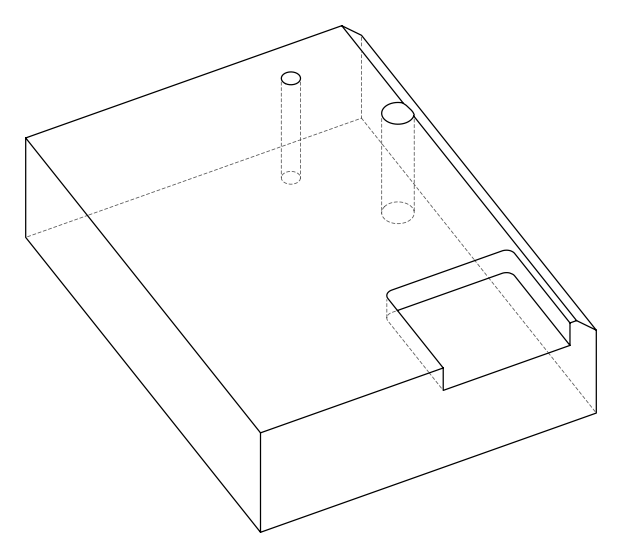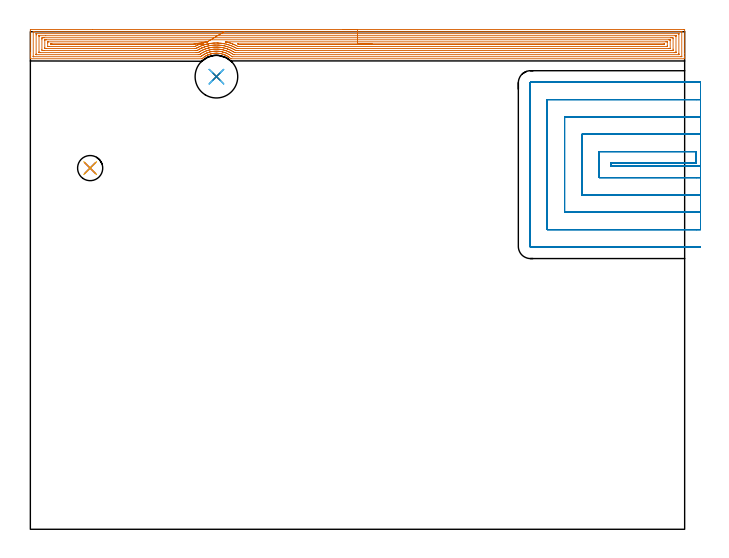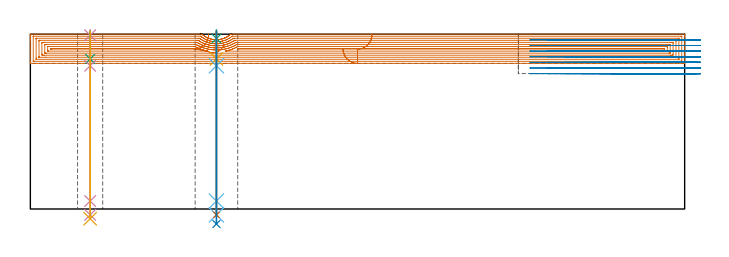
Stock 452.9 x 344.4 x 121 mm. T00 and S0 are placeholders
(PLAN: 11 operations, 9 tool changes, 59.6 min)
(1 AREA_MILL | FG_CHAMFER_SURFACE | UGT0205_001 | 29.12 min | 92404 mm3)
(2 MILL_SLOT | SLOT_PARTIAL_RECTANGULAR | UGT0201_008 | Follow Part, ap 4, ae 75% | 27.43 min | 407723 mm3)
(3 SPOT_DRILL | STEP1HOLE | NXT0321_9005460120000 | 0.05 min | 158 mm3)
(4 SPOT_DRILL_1 | STEP1HOLE_1 | NXT0321_9005460120000 | 0.03 min | 4 mm3)
(5 DRILL_BLIND_HOLE_INTO_CENTER | STEP1HOLE | UGT0301_225 | 0.08 min | 1337 mm3)
(6 GUN_DRILL_THROUGH_HOLE | STEP1HOLE | UGT0307_008 | 0.61 min | 10047 mm3)
(7 DRILL_TO_ENLARGE_THROUGH_HOLE | STEP1HOLE | NXT0301_104 | 0.51 min | 7016 mm3)
(8 DRILL_TO_ENLARGE_THROUGH_HOLE_1 | STEP1HOLE | UGT0301_394 | 0.54 min | 63993 mm3)
(9 DRILL_BLIND_HOLE_INTO_CENTER_1 | STEP1HOLE_1 | UGT0301_225 | 0.08 min | 1484 mm3)
(10 GUN_DRILL_THROUGH_HOLE_1 | STEP1HOLE_1 | UGT0307_008 | 0.61 min | 10042 mm3)
(11 DRILL_TO_ENLARGE_THROUGH_HOLE_2 | STEP1HOLE_1 | UGT0301_245 | 0.52 min | 17160 mm3)
(TOOL UGT0205_001 | Chamfer Mill 20 x 3 x 45 deg. | D20 FL50 Z2)
(TOOL UGT0201_008 | End Mill 16 mm | D16 FL32 Z4)
(TOOL NXT0321_9005460120000 | NC Spot Drill, 142deg, 12mm, Carbide, Uncoated | D12 PA142 FL30 Z2)
(TOOL UGT0301_225 | Twist Drill 11.4 mm | D11.4 PA118 FL92 Z2)
(TOOL UGT0307_008 | Gun Drill 11 mm | D11 PA130 FL24 Z1)
(TOOL NXT0301_104 | Carbide Drill 14mm [860.1-1400-112A1-MM 2214] | D14 PA140 FL123 Z2)
(TOOL UGT0301_394 | Twist Drill 29.5 mm | D29.5 PA118 FL165 Z2)
(TOOL UGT0301_245 | Twist Drill 17.4 mm | D17.4 PA118 FL130 Z2)
(OP 1 AREA_MILL)
G17 G21 G94 G90
T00 M6
G54
G17 G0 G90 X216.45 Y345.9 S1061 M3
G43 Z131. H0
Z110.8
G94 G1 X216.488 Z109.928 F250.
X216.602 Z109.064
X216.791 Z108.212
X217.053 Z107.38
X217.387 Z106.574
X217.79 Z105.8
X218.258 Z105.064
X218.79 Z104.372
X219.379 Z103.729
X220.022 Z103.14
X220.714 Z102.609
X221.45 Z102.14
X222.224 Z101.737
X223.03 Z101.403
X223.862 Z101.141
X224.714 Z100.952
X225.578 Z100.838
X226.45 Z100.8
X452.268
X452.735 Y345.896 Z100.802
X452.89 Y345.892 Z100.806
X452.9 Y345.733 Z100.964
Y329.385 Z117.311
Y327.004 Z119.69
Y326.278 Z120.421
Y326.051 Z120.649
X452.898 Y325.873 Z120.819
X452.89 Y325.703 Z120.989
X452.715 Y325.7 Z121.
X139.253
X138.736 Y325.706 Z120.992
X138.669 Y325.759 Z120.94
X138.55 Y325.862 Z120.837
X138.396 Y325.995 Z120.702
X137.953 Y326.356 Z120.343
X137.502 Y326.707 Z119.992
X137.057 Y327.014 Z119.685
X136.607 Y327.31 Z119.389
X136.368 Y327.457 Z119.243
X136.125 Y327.599 Z119.101
X136.038 Y327.646 Z119.053
X135.714 Y327.82 Z118.877
X134.82 Y328.258 Z118.438
X134.781 Y328.275 Z118.421
X134.549 Y328.379 Z118.319
X134.331 Y328.47 Z118.229
X134.277 Y328.493 Z118.207
X133.926 Y328.626 Z118.073
X133.48 Y328.782 Z117.916
X133.44 Y328.794 Z117.903
X133.032 Y328.921 Z117.776
X132.468 Y329.069 Z117.629
X132.138 Y329.155 Z117.541
X131.237 Y329.342 Z117.358
X130.987 Y329.386 Z117.314
X130.805 Y329.407 Z117.293
X130.35 Y329.457 Z117.237
X129.456 Y329.524 Z117.172
X129.415 Z117.169
X128.947 Y329.53 Z117.156
X128.713 Y329.533 Z117.155
X128.663 Y329.534
X128.562 Y329.536 Z117.156
X128.136 Y329.516 Z117.173
X127.896 Y329.507 Z117.189
X127.668 Y329.496 Z117.198
X126.774 Y329.404 Z117.29
X126.613 Y329.385 Z117.313
X125.88 Y329.245 Z117.45
X125.339 Y329.122 Z117.577
X125.062 Y329.057 Z117.64
X124.986 Y329.039 Z117.658
X124.538 Y328.915 Z117.783
X124.092 Y328.772 Z117.928
X123.602 Y328.592 Z118.104
X123.467 Y328.544 Z118.154
X123.324 Y328.491 Z118.206
X123.198 Y328.439 Z118.256
X123.155 Y328.42 Z118.275
X122.931 Y328.324 Z118.374
X122.75 Y328.244 Z118.453
X122.708 Y328.224 Z118.473
X122.304 Y328.036 Z118.662
X121.887 Y327.823 Z118.876
X121.473 Y327.598 Z119.1
X121.41 Y327.561 Z119.136
X121.22 Y327.444 Z119.252
X121.068 Y327.35 Z119.345
X120.961 Y327.285 Z119.412
X120.516 Y326.998 Z119.701
X120.101 Y326.705 Z119.993
X119.622 Y326.339 Z120.36
X119.06 Y325.869 Z120.831
X118.992 Y325.811 Z120.886
X118.857 Y325.703 Z120.989
X118.683 Y325.7 Z121.
X0.185
X0.01 Y325.703 Z120.989
X0. Y326.051 Z120.649
Y326.278 Z120.421
Y327.004 Z119.69
Y328.247 Z118.45
Y329.643 Z117.052
Y345.475 Z101.222
X0.002 Y345.735 Z100.962
X0.01 Y345.892 Z100.806
X0.169 Y345.899 Z100.799
X42.973 Y345.9 Z100.8
X226.45
Y344.486 Z102.214
X450.591
X450.851 Y344.484 Z102.216
X450.882 Y344.482 Z102.218
X450.89 Y344.479 Z102.221
X450.893 Y344.471 Z102.229
X450.898 Y344.434 Z102.266
X450.899 Y344.398 Z102.302
X450.9 Y344.182 Z102.518
X450.899 Y327.333 Z119.367
X450.896 Y327.223 Z119.477
X450.89 Y327.15 Z119.55
X450.886 Y327.121 Z119.579
X450.368 Y327.114 Z119.586
X140.035
X139.84 Y327.115 Z119.585
X139.742 Y327.118 Z119.582
X139.695 Y327.121 Z119.579
X139.672 Y327.125 Z119.575
X139.629 Y327.156 Z119.544
X139.253 Y327.438 Z119.262
X138.646 Y327.884 Z118.816
X138.359 Y328.081 Z118.619
X137.756 Y328.476 Z118.224
X137.464 Y328.65 Z118.05
X137.42 Y328.676 Z118.024
X137.257 Y328.764 Z117.936
X136.57 Y329.114 Z117.586
X135.852 Y329.469 Z117.231
X135.676 Y329.547 Z117.153
X135.447 Y329.643 Z117.057
X134.781 Y329.897 Z116.803
X134.377 Y330.041 Z116.659
X133.887 Y330.194 Z116.506
X133.106 Y330.411 Z116.289
X133.041 Y330.428 Z116.272
X132.993 Y330.44 Z116.26
X132.651 Y330.523 Z116.177
X132.098 Y330.637 Z116.063
X131.953 Y330.665 Z116.035
X131.535 Y330.74 Z115.96
X131.204 Y330.787 Z115.913
X130.899 Y330.822 Z115.878
X130.31 Y330.878 Z115.822
X129.919 Y330.907 Z115.793
X129.415 Y330.935 Z115.765
X128.987 Y330.944 Z115.756
X128.521 Y330.947 Z115.753
X128.106 Y330.93 Z115.77
X127.627 Y330.907 Z115.793
X127.264 Y330.879 Z115.821
X126.732 Y330.826 Z115.874
X126.454 Y330.796 Z115.904
X126.165 Y330.757 Z115.943
X125.838 Y330.7 Z116.
X125.687 Y330.671 Z116.029
X124.961 Y330.523 Z116.177
X124.947 Y330.519 Z116.181
X124.229 Y330.346 Z116.354
X124.15 Y330.325 Z116.375
X124.049 Y330.297 Z116.403
X123.542 Y330.142 Z116.558
X123.155 Y330.014 Z116.686
X122.878 Y329.915 Z116.785
X122.261 Y329.69 Z117.01
X122.226 Y329.677 Z117.023
X122.146 Y329.643 Z117.057
X121.609 Y329.404 Z117.296
X121.511 Y329.359 Z117.341
X121.366 Y329.29 Z117.41
X121.012 Y329.112 Z117.588
X120.472 Y328.837 Z117.863
X120.424 Y328.811 Z117.889
X120.339 Y328.764 Z117.936
X119.866 Y328.479 Z118.221
X119.578 Y328.302 Z118.398
X119.322 Y328.136 Z118.564
X118.944 Y327.884 Z118.816
X118.79 Y327.779 Z118.921
X118.751 Y327.751 Z118.949
X118.683 Y327.701 Z118.999
X117.93 Y327.125 Z119.575
X117.886 Y327.121 Z119.579
X117.789 Y327.117 Z119.583
X117.676 Y327.115 Z119.585
X2.309 Y327.114 Z119.586
X2.049 Y327.116 Z119.584
X2.018 Y327.118 Z119.582
X2.01 Y327.121 Z119.579
X2.007 Y327.129 Z119.571
X2.002 Y327.166 Z119.534
X2.001 Y327.202 Z119.498
X2. Y327.418 Z119.282
X2.001 Y344.267 Z102.433
X2.004 Y344.377 Z102.323
X2.01 Y344.45 Z102.25
X2.014 Y344.479 Z102.221
X2.532 Y344.486 Z102.214
X226.45
Y343.072 Z103.628
X448.771 Y343.071 Z103.629
X448.834 Y343.069 Z103.631
X448.875 Y343.066 Z103.634
X448.89 Y343.064 Z103.636
X448.892 Y343.041 Z103.659
X448.897 Y342.836 Z103.864
X448.9 Y342.631 Z104.069
Y329.438 Z117.262
X448.898 Y328.764 Z117.936
X448.895 Y328.563 Z118.137
X448.89 Y328.535 Z118.165
X448.869 Y328.533 Z118.167
X448.81 Y328.531 Z118.169
X448.691 Y328.529 Z118.171
X141.28
X141.042 Y328.53 Z118.17
X140.803 Y328.532 Z118.168
X140.644 Y328.535 Z118.165
X140.547 Y328.547 Z118.153
X139.913 Y328.994 Z117.706
X139.253 Y329.417 Z117.283
X138.889 Y329.643 Z117.057
X138.359 Y329.941 Z116.759
X137.706 Y330.284 Z116.416
X137.464 Y330.402 Z116.298
X137.211 Y330.523 Z116.177
X136.57 Y330.812 Z115.888
X136.069 Y331.015 Z115.685
X135.676 Y331.162 Z115.538
X134.984 Y331.402 Z115.298
X134.781 Y331.467 Z115.233
X134.686 Y331.496 Z115.204
X133.887 Y331.707 Z114.993
X133.468 Y331.815 Z114.885
X132.993 Y331.919 Z114.781
X132.328 Y332.056 Z114.644
X132.098 Y332.097 Z114.603
X131.269 Y332.217 Z114.483
X131.204 Y332.225 Z114.475
X130.625 Y332.282 Z114.418
X130.31 Y332.306 Z114.394
X130.283 Y332.308 Z114.392
X129.415 Y332.353 Z114.347
X129.34 Y332.356 Z114.344
X128.521 Y332.364 Z114.336
X128.438 Y332.363 Z114.337
X127.627 Y332.33 Z114.37
X127.58 Y332.328 Z114.372
X126.939 Y332.282 Z114.418
X126.752 Y332.263 Z114.437
X126.732 Y332.26 Z114.44
X125.952 Y332.169 Z114.531
X125.838 Y332.153 Z114.547
X125.192 Y332.038 Z114.662
X124.944 Y331.989 Z114.711
X124.453 Y331.884 Z114.816
X124.049 Y331.792 Z114.908
X123.731 Y331.716 Z114.984
X123.155 Y331.563 Z115.137
X123.028 Y331.527 Z115.173
X122.615 Y331.402 Z115.298
X122.35 Y331.314 Z115.386
X122.261 Y331.283 Z115.417
X121.699 Y331.075 Z115.625
X121.366 Y330.949 Z115.751
X121.06 Y330.824 Z115.876
X120.472 Y330.568 Z116.132
X120.372 Y330.523 Z116.177
X119.844 Y330.261 Z116.439
X119.578 Y330.124 Z116.576
X119.261 Y329.955 Z116.745
X118.683 Y329.631 Z117.069
X118.147 Y329.291 Z117.409
X117.789 Y329.059 Z117.641
X117.611 Y328.939 Z117.761
X117.356 Y328.764 Z117.936
X117.086 Y328.576 Z118.124
X117.011 Y328.535 Z118.165
X116.895 Y328.534 Z118.166
X116.238 Y328.529 Z118.171
X4.129
X4.066 Y328.531 Z118.169
X4.025 Y328.534 Z118.166
X4.01 Y328.536 Z118.164
X4.008 Y328.559 Z118.141
X4.003 Y328.764 Z117.936
X4. Y328.969 Z117.731
Y342.162 Z104.538
X4.002 Y342.836 Z103.864
X4.005 Y343.037 Z103.663
X4.01 Y343.065 Z103.635
X4.031 Y343.067 Z103.633
X4.09 Y343.069 Z103.631
X4.209 Y343.071 Z103.629
X226.45 Y343.072 Z103.628
Y341.657 Z105.043
X446.313
X446.752 Y341.656 Z105.044
X446.838 Y341.654 Z105.046
X446.876 Y341.651 Z105.049
X446.89 Y341.647 Z105.053
X446.892 Y341.625 Z105.075
X446.896 Y341.516 Z105.184
X446.9 Y341.08 Z105.62
Y330.525 Z116.175
X446.896 Y330.084 Z116.616
X446.892 Y329.975 Z116.725
X446.89 Y329.953 Z116.747
X446.864 Y329.95 Z116.75
X446.794 Y329.947 Z116.753
X446.597 Y329.944 Z116.756
X446.008 Y329.943 Z116.757
X445.703
X141.936
X141.63 Y329.944 Z116.756
X141.484 Y329.947 Z116.753
X141.414 Y329.95 Z116.75
X141.306 Y330.017 Z116.683
X141.042 Y330.183 Z116.517
X140.506 Y330.523 Z116.177
X140.147 Y330.742 Z115.958
X139.61 Y331.051 Z115.649
X139.253 Y331.237 Z115.463
X138.927 Y331.402 Z115.298
X138.359 Y331.677 Z115.023
X137.824 Y331.928 Z114.772
X137.464 Y332.079 Z114.621
X136.962 Y332.282 Z114.418
X136.57 Y332.428 Z114.272
X136.336 Y332.512 Z114.188
X135.676 Y332.727 Z113.973
X135.031 Y332.916 Z113.784
X134.781 Y332.983 Z113.717
X134.101 Y333.161 Z113.539
X133.887 Y333.21 Z113.49
X133.823 Y333.224 Z113.476
X132.993 Y333.391 Z113.309
X132.702 Y333.447 Z113.253
X132.098 Y333.538 Z113.162
X131.651 Y333.601 Z113.099
X131.204 Y333.647 Z113.053
X130.66 Y333.696 Z113.004
X130.31 Y333.72 Z112.98
X129.707 Y333.754 Z112.946
X129.415 Y333.765 Z112.935
X128.792 Y333.774 Z112.926
X128.521 Y333.775 Z112.925
X127.917 Y333.756 Z112.945
X127.627 Y333.742 Z112.958
X127.072 Y333.707 Z112.993
X126.732 Y333.681 Z113.019
X126.252 Y333.634 Z113.066
X125.838 Y333.587 Z113.113
X125.452 Y333.541 Z113.159
X124.944 Y333.453 Z113.247
X124.693 Y333.407 Z113.293
X124.049 Y333.28 Z113.42
X123.95 Y333.259 Z113.441
X123.511 Y333.161 Z113.539
X123.224 Y333.093 Z113.607
X123.155 Y333.076 Z113.624
X122.522 Y332.904 Z113.796
X122.261 Y332.829 Z113.871
X121.836 Y332.699 Z114.001
X121.366 Y332.544 Z114.156
X121.169 Y332.476 Z114.224
X120.633 Y332.282 Z114.418
X120.517 Y332.238 Z114.462
X120.472 Y332.22 Z114.48
X119.89 Y331.974 Z114.726
X119.578 Y331.838 Z114.862
X119.276 Y331.699 Z115.001
X118.683 Y331.421 Z115.279
X118.671 Y331.414 Z115.286
X118.647 Y331.402 Z115.298
X118.093 Y331.103 Z115.597
X117.789 Y330.935 Z115.765
X117.526 Y330.782 Z115.918
X117.089 Y330.523 Z116.177
X116.969 Y330.449 Z116.251
X116.895 Y330.402 Z116.298
X116.429 Y330.101 Z116.599
X116.266 Y329.996 Z116.704
X116.211 Y329.963 Z116.737
X116.146 Y329.95 Z116.75
X116. Y329.947 Z116.753
X115.694 Y329.944 Z116.756
X115.106 Y329.943 Z116.757
X114.801
X6.587
X6.148 Y329.944 Z116.756
X6.062 Y329.946 Z116.754
X6.024 Y329.949 Z116.751
X6.01 Y329.953 Z116.747
X6.008 Y329.975 Z116.725
X6.004 Y330.084 Z116.616
X6. Y330.52 Z116.18
Y341.075 Z105.625
X6.004 Y341.516 Z105.184
X6.008 Y341.625 Z105.075
X6.01 Y341.647 Z105.053
X6.036 Y341.65 Z105.05
X6.106 Y341.653 Z105.047
X6.303 Y341.656 Z105.044
X10.622 Y341.657 Z105.043
X226.45
Y340.243 Z106.457
X443.279
X444.175 Y340.241 Z106.459
X444.219 Y340.239 Z106.461
X444.89 Y340.198 Z106.502
X444.899 Y339.53 Z107.17
Y332.282 Z114.418
X444.896 Y331.616 Z115.084
X444.89 Y331.402 Z115.298
X444.262 Y331.36 Z115.34
X444.219 Y331.359 Z115.341
X443.371 Y331.357 Z115.343
X143.771
X142.874 Y331.359 Z115.341
X142.83 Y331.36 Z115.34
X142.136 Y331.402 Z115.298
X141.936 Y331.524 Z115.176
X141.606 Y331.727 Z114.973
X141.042 Y332.046 Z114.654
X140.612 Y332.282 Z114.418
X140.147 Y332.521 Z114.179
X139.649 Y332.772 Z113.928
X139.253 Y332.956 Z113.744
X138.801 Y333.161 Z113.539
X138.359 Y333.347 Z113.353
X138.037 Y333.478 Z113.222
X137.464 Y333.692 Z113.008
X136.634 Y333.978 Z112.722
X136.57 Y333.999 Z112.701
X136.436 Y334.041 Z112.659
X135.676 Y334.254 Z112.446
X135.376 Y334.336 Z112.364
X134.781 Y334.485 Z112.215
X134.195 Y334.618 Z112.082
X133.887 Y334.681 Z112.019
X133.072 Y334.842 Z111.858
X132.993 Y334.855 Z111.845
X132.568 Y334.92 Z111.78
X132.098 Y334.985 Z111.715
X132.023 Y334.995 Z111.705
X131.204 Y335.076 Z111.624
X131.031 Y335.091 Z111.609
X130.31 Y335.14 Z111.56
X130.073 Y335.153 Z111.547
X129.415 Y335.179 Z111.521
X129.146 Y335.185 Z111.515
X128.521 Y335.189 Z111.511
X128.254 Y335.183 Z111.517
X127.627 Y335.16 Z111.54
X127.394 Y335.149 Z111.551
X126.732 Y335.106 Z111.594
X126.558 Y335.092 Z111.608
X125.838 Y335.023 Z111.677
X125.744 Y335.013 Z111.687
X124.972 Y334.92 Z111.78
X124.948 Y334.916 Z111.784
X124.192 Y334.78 Z111.92
X124.049 Y334.752 Z111.948
X123.453 Y334.627 Z112.073
X123.155 Y334.561 Z112.139
X122.728 Y334.461 Z112.239
X122.261 Y334.346 Z112.354
X122.016 Y334.281 Z112.419
X121.366 Y334.102 Z112.598
X121.318 Y334.088 Z112.612
X121.164 Y334.041 Z112.659
X120.646 Y333.87 Z112.83
X120.472 Y333.81 Z112.89
X119.99 Y333.635 Z113.065
X119.578 Y333.481 Z113.219
X119.346 Y333.389 Z113.311
X118.786 Y333.161 Z113.539
X118.715 Y333.13 Z113.57
X118.683 Y333.116 Z113.584
X118.108 Y332.848 Z113.852
X117.789 Y332.697 Z114.003
X117.509 Y332.557 Z114.143
X116.967 Y332.282 Z114.418
X116.92 Y332.257 Z114.443
X116.895 Y332.243 Z114.457
X116.356 Y331.932 Z114.768
X116. Y331.724 Z114.976
X115.796 Y331.603 Z115.097
X115.46 Y331.402 Z115.298
X115.106 Y331.364 Z115.336
X114.166 Y331.357 Z115.343
X9.621
X8.725 Y331.359 Z115.341
X8.681 Y331.361 Z115.339
X8.01 Y331.402 Z115.298
X8.001 Y332.07 Z114.63
Y339.318 Z107.382
X8.004 Y339.984 Z106.716
X8.01 Y340.198 Z106.502
X8.638 Y340.24 Z106.46
X8.681 Y340.241 Z106.459
X9.529 Y340.243 Z106.457
X226.45
Y338.829 Z107.871
X442.034
X442.431 Y338.827 Z107.873
X442.827 Y338.824 Z107.876
X442.877 Y338.822 Z107.878
X442.891 Y338.817 Z107.883
X442.893 Y338.797 Z107.903
X442.897 Y338.716 Z107.984
X442.899 Y338.593 Z108.107
X442.9 Y338.439 Z108.261
X442.899 Y332.931 Z113.769
X442.897 Y332.815 Z113.885
X442.894 Y332.787 Z113.913
X442.89 Y332.778 Z113.922
X442.882 Y332.776 Z113.924
X442.825 Y332.773 Z113.927
X442.431 Y332.772 Z113.928
X441.933 Y332.771 Z113.929
X143.725
X143.225 Y332.773 Z113.927
X143.029 Y332.776 Z113.924
X142.982 Y332.778 Z113.922
X142.93 Y332.798 Z113.902
X142.83 Y332.851 Z113.849
X142.278 Y333.161 Z113.539
X141.936 Y333.347 Z113.353
X141.524 Y333.567 Z113.133
X141.042 Y333.806 Z112.894
X140.559 Y334.041 Z112.659
X140.147 Y334.231 Z112.469
X139.789 Y334.393 Z112.307
X139.253 Y334.612 Z112.088
X138.473 Y334.92 Z111.78
X138.359 Y334.963 Z111.737
X138.291 Y334.987 Z111.713
X137.464 Y335.257 Z111.443
X136.964 Y335.412 Z111.288
X136.57 Y335.523 Z111.177
X135.721 Y335.755 Z110.945
X135.676 Y335.767 Z110.933
X135.545 Y335.8 Z110.9
X134.781 Y335.969 Z110.731
X134.561 Y336.017 Z110.683
X133.887 Y336.146 Z110.554
X133.454 Y336.226 Z110.474
X132.993 Y336.296 Z110.404
X132.404 Y336.379 Z110.321
X132.098 Y336.413 Z110.287
X131.404 Y336.483 Z110.217
X131.204 Y336.499 Z110.201
X130.438 Y336.554 Z110.146
X130.31 Y336.561 Z110.139
X129.499 Y336.597 Z110.103
X129.415 Y336.599 Z110.101
X128.594 Y336.608 Z110.092
X128.521 Y336.607 Z110.093
X127.724 Y336.583 Z110.117
X127.627 Y336.579 Z110.121
X126.877 Y336.537 Z110.163
X126.732 Y336.527 Z110.173
X126.051 Y336.47 Z110.23
X125.838 Y336.449 Z110.251
X125.245 Y336.383 Z110.317
X124.944 Y336.346 Z110.354
X124.456 Y336.28 Z110.42
X124.049 Y336.21 Z110.49
X123.697 Y336.147 Z110.553
X123.155 Y336.04 Z110.66
X122.953 Y335.998 Z110.702
X122.261 Y335.847 Z110.853
X122.222 Y335.838 Z110.862
X122.058 Y335.8 Z110.9
X121.509 Y335.66 Z111.04
X121.366 Y335.621 Z111.079
X120.813 Y335.464 Z111.236
X120.472 Y335.364 Z111.336
X120.13 Y335.256 Z111.444
X119.578 Y335.076 Z111.624
X119.46 Y335.036 Z111.664
X119.14 Y334.92 Z111.78
X118.809 Y334.797 Z111.903
X118.683 Y334.748 Z111.952
X118.174 Y334.542 Z112.158
X117.789 Y334.382 Z112.318
X117.548 Y334.277 Z112.423
X117.019 Y334.041 Z112.659
X116.935 Y334.001 Z112.699
X116.895 Y333.982 Z112.718
X116.341 Y333.705 Z112.995
X116. Y333.531 Z113.169
X115.757 Y333.401 Z113.299
X115.317 Y333.161 Z113.539
X115.183 Y333.086 Z113.614
X115.106 Y333.041 Z113.659
X114.807 Y332.868 Z113.832
X114.703 Y332.809 Z113.891
X114.659 Y332.786 Z113.914
X114.602 Y332.777 Z113.923
X114.212 Y332.774 Z113.926
X113.713 Y332.772 Z113.928
X10.866 Y332.771 Z113.929
X10.469 Y332.773 Z113.927
X10.073 Y332.776 Z113.924
X10.023 Y332.778 Z113.922
X10.009 Y332.783 Z113.917
X10.007 Y332.803 Z113.897
X10.003 Y332.884 Z113.816
X10.001 Y333.007 Z113.693
X10. Y333.161 Z113.539
X10.001 Y338.669 Z108.031
X10.003 Y338.785 Z107.915
X10.006 Y338.813 Z107.887
X10.01 Y338.822 Z107.878
X10.018 Y338.824 Z107.876
X10.075 Y338.827 Z107.873
X10.469 Y338.828 Z107.872
X10.967 Y338.829 Z107.871
X226.45
Y337.415 Z109.285
X439.895 Y337.414 Z109.286
X440.642 Y337.41 Z109.29
X440.796 Y337.408 Z109.292
X440.891 Y337.399 Z109.301
X440.893 Y337.375 Z109.325
X440.898 Y337.307 Z109.393
X440.9 Y334.92 Z111.78
Y334.667 Z112.033
X440.897 Y334.413 Z112.287
X440.892 Y334.244 Z112.456
X440.889 Y334.191 Z112.509
X440.874 Y334.19 Z112.51
X440.829 Y334.188 Z112.512
X440.642 Y334.186 Z112.514
X440.495 Y334.185 Z112.515
X144.472 Y334.186 Z112.514
X143.725 Y334.191 Z112.509
X143.691 Y334.192 Z112.508
X143.646 Y334.211 Z112.489
X143.446 Y334.315 Z112.385
X142.83 Y334.637 Z112.063
X142.279 Y334.92 Z111.78
X141.936 Y335.089 Z111.611
X141.599 Y335.251 Z111.449
X141.042 Y335.501 Z111.199
X140.354 Y335.8 Z110.9
X140.147 Y335.884 Z110.816
X140.004 Y335.941 Z110.759
X139.253 Y336.222 Z110.478
X138.591 Y336.45 Z110.25
X138.359 Y336.526 Z110.174
X137.868 Y336.68 Z110.02
X137.464 Y336.797 Z109.903
X137.296 Y336.845 Z109.855
X137.111 Y336.895 Z109.805
X136.57 Y337.036 Z109.664
X136.08 Y337.161 Z109.539
X135.832 Y337.22 Z109.48
X135.676 Y337.256 Z109.444
X135.095 Y337.383 Z109.317
X134.998 Y337.406 Z109.294
X134.983 Y337.411 Z109.289
X135.13 Y337.413 Z109.287
X135.358 Y337.414 Z109.286
X135.676 Y337.415 Z109.285
X226.45
Y336. Z110.7
X438.65
X438.853 Y335.998 Z110.702
X438.881 Y335.996 Z110.704
X438.89 Y335.994 Z110.706
X438.895 Y335.937 Z110.763
X438.899 Y335.846 Z110.854
X438.9 Y335.8 Z110.9
Y335.754 Z110.946
X438.897 Y335.708 Z110.992
X438.89 Y335.619 Z111.081
X438.874 Y335.606 Z111.094
X438.853 Y335.605 Z111.095
X438.162 Y335.6 Z111.1
X437.959
X144.822
X144.619 Y335.601 Z111.099
X144.415 Y335.605 Z111.095
X144.361 Y335.607 Z111.093
X144.32 Y335.626 Z111.074
X144.226 Y335.672 Z111.028
X143.98 Y335.8 Z110.9
X143.725 Y335.935 Z110.765
X143.62 Y335.993 Z110.707
X143.668 Y335.999 Z110.701
X143.681 Y336. Z110.7
X226.45
X227.322 Z110.738
X228.186 Z110.851
X229.038 Z111.04
X229.87 Z111.303
X230.676 Z111.636
X231.45 Z112.039
X232.186 Z112.508
X232.878 Z113.039
X233.521 Z113.628
X234.11 Z114.272
X234.642 Z114.964
X235.11 Z115.7
X235.513 Z116.473
X235.847 Z117.279
X236.109 Z118.111
X236.298 Z118.963
X236.412 Z119.828
X236.45 Z120.7
G0 Z131.
X134.058 Y344.302
Z113.633
G1 X133.688 Y344.081 Z112.875
X133.262 Y343.827 Z112.157
X132.784 Y343.542 Z111.485
X132.258 Y343.229 Z110.864
X131.687 Y342.888 Z110.299
X131.076 Y342.524 Z109.794
X130.43 Y342.138 Z109.353
X129.753 Y341.735 Z108.979
X129.05 Y341.316 Z108.675
X128.328 Y340.885 Z108.443
X127.591 Y340.446 Z108.286
X126.845 Y340.001 Z108.205
X126.096 Y339.554 Z108.199
X125.349 Y339.109 Z108.269
X124.61 Y338.668 Z108.415
X123.885 Y338.236 Z108.635
X123.179 Y337.815 Z108.928
X122.498 Y337.409 Z109.291
X122.445 Y337.377 Z109.323
X122.302 Y337.341 Z109.359
X122.261 Y337.331 Z109.369
X121.722 Y337.209 Z109.491
X121.527 Y337.164 Z109.536
X121.366 Y337.125 Z109.575
X121.005 Y337.035 Z109.665
X120.796 Y336.98 Z109.72
X120.472 Y336.894 Z109.806
X120.302 Y336.846 Z109.854
X119.716 Y336.68 Z110.02
X119.61 Y336.647 Z110.053
X119.578 Y336.637 Z110.063
X118.94 Y336.427 Z110.273
X118.683 Y336.339 Z110.361
X118.282 Y336.195 Z110.505
X117.789 Y336.014 Z110.686
X117.632 Y335.954 Z110.746
X117.244 Y335.8 Z110.9
X116.998 Y335.698 Z111.002
X116.895 Y335.654 Z111.046
X116.38 Y335.426 Z111.274
X116. Y335.255 Z111.445
X115.77 Y335.147 Z111.553
X115.295 Y334.92 Z111.78
X115.169 Y334.858 Z111.842
X115.106 Y334.826 Z111.874
X114.589 Y334.549 Z112.151
X114.212 Y334.345 Z112.355
X114.012 Y334.237 Z112.463
X113.952 Y334.207 Z112.493
X113.921 Y334.193 Z112.507
X113.877 Y334.191 Z112.509
X113.691 Y334.188 Z112.512
X113.317 Y334.186 Z112.514
X113.17 Y334.185 Z112.515
X13.005 Y334.186 Z112.514
X12.258 Y334.19 Z112.51
X12.104 Y334.192 Z112.508
X12.009 Y334.201 Z112.499
X12.007 Y334.225 Z112.475
X12.002 Y334.293 Z112.407
X12. Y336.68 Z110.02
Y336.933 Z109.767
X12.003 Y337.187 Z109.513
X12.008 Y337.356 Z109.344
X12.011 Y337.409 Z109.291
X12.026 Y337.41 Z109.29
X12.071 Y337.412 Z109.288
X12.258 Y337.414 Z109.286
X12.405 Y337.415 Z109.285
X121.884 Y337.414 Z109.286
X122.261 Y337.413 Z109.287
X122.411 Y337.412 Z109.288
X122.498 Y337.409 Z109.291
X113.955 Y335.994 Z110.706
X113.916 Y335.97 Z110.73
X113.821 Y335.916 Z110.784
X113.417 Y335.702 Z110.998
X113.317 Y335.651 Z111.049
X113.227 Y335.608 Z111.092
X113.144 Y335.605 Z111.095
X112.972 Y335.602 Z111.098
X112.627 Y335.6 Z111.1
X112.423
X14.25
X14.047 Y335.602 Z111.098
X14.019 Y335.604 Z111.096
X14.01 Y335.606 Z111.094
X14.005 Y335.662 Z111.038
X14.001 Y335.754 Z110.946
X14. Y335.8 Z110.9
Y335.846 Z110.854
X14.003 Y335.892 Z110.808
X14.01 Y335.981 Z110.719
X14.026 Y335.994 Z110.706
X14.047 Y335.995 Z110.705
X14.738 Y336. Z110.7
X14.941
X113.317
X113.521 Y335.999 Z110.701
X113.928 Y335.995 Z110.705
X113.955 Y335.994 Z110.706
X114.823 Y335.95 Z110.788
X115.68 Y335.907 Z110.945
X116.52 Y335.865 Z111.176
X117.337 Y335.824 Z111.48
X118.124 Y335.784 Z111.854
X118.876 Y335.747 Z112.295
X119.586 Y335.711 Z112.8
X120.25 Y335.677 Z113.365
X120.862 Y335.647 Z113.986
X121.417 Y335.619 Z114.658
X121.912 Y335.594 Z115.376
X122.343 Y335.572 Z116.134
X122.706 Y335.554 Z116.927
X122.999 Y335.539 Z117.749
X123.219 Y335.528 Z118.593
X123.364 Y335.521 Z119.453
X123.435 Y335.517 Z120.323
X123.429 Z121.195
G0 Z131.
M5
M2
(OP 2 MILL_SLOT)
G17 G21 G94 G90
T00 M6
G54
G17 G0 G90 X463.9 Y251.4 S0 M3
G43 Z131. H0
Z117.1
G94 G1 X460.9 F250.
X401.8 F500.
Y253.4
X460.9
Y261.4
X393.8
Y243.4
X460.9
X463.9 F250.
Y273.4
X460.9
X381.8 F500.
Y231.4
X460.9
X463.9 F250.
Y285.4
X460.9
X369.8 F500.
Y219.4
X460.9
X463.9 F250.
Y297.4
X460.9
X357.8 F500.
Y207.4
X460.9
X463.9 F250.
Y309.4
X460.9
X346.2 F500.
G3 X345.8 Y309. R0.4
G1 Y195.8
G3 X346.2 Y195.4 R0.4
G1 X460.9
X463.9 F250.
G0 Y251.4 Z113.2
G1 X460.9
X401.8 F500.
Y253.4
X460.9
Y261.4
X393.8
Y243.4
X460.9
X463.9 F250.
Y273.4
X460.9
X381.8 F500.
Y231.4
X460.9
X463.9 F250.
Y285.4
X460.9
X369.8 F500.
Y219.4
X460.9
X463.9 F250.
Y297.4
X460.9
X357.8 F500.
Y207.4
X460.9
X463.9 F250.
Y309.4
X460.9
X346.2 F500.
G3 X345.8 Y309. R0.4
G1 Y195.8
G3 X346.2 Y195.4 R0.4
G1 X460.9
X463.9 F250.
G0 Y251.4 Z109.3
G1 X460.9
X401.8 F500.
Y253.4
X460.9
Y261.4
X393.8
Y243.4
X460.9
X463.9 F250.
Y273.4
X460.9
X381.8 F500.
Y231.4
X460.9
X463.9 F250.
Y285.4
X460.9
X369.8 F500.
Y219.4
X460.9
X463.9 F250.
Y297.4
X460.9
X357.8 F500.
Y207.4
X460.9
X463.9 F250.
Y309.4
X460.9
X346.2 F500.
G3 X345.8 Y309. R0.4
G1 Y195.8
G3 X346.2 Y195.4 R0.4
G1 X460.9
X463.9 F250.
G0 Y251.4 Z105.4
G1 X460.9
X401.8 F500.
Y253.4
X460.9
Y261.4
X393.8
Y243.4
X460.9
X463.9 F250.
Y273.4
X460.9
X381.8 F500.
Y231.4
X460.9
X463.9 F250.
Y285.4
X460.9
X369.8 F500.
Y219.4
X460.9
X463.9 F250.
Y297.4
X460.9
X357.8 F500.
Y207.4
X460.9
X463.9 F250.
Y309.4
X460.9
X346.2 F500.
G3 X345.8 Y309. R0.4
G1 Y195.8
G3 X346.2 Y195.4 R0.4
G1 X460.9
X463.9 F250.
G0 Y251.4 Z101.5
G1 X460.9
X401.8 F500.
Y253.4
X460.9
Y261.4
X393.8
Y243.4
X460.9
X463.9 F250.
Y273.4
X460.9
X381.8 F500.
Y231.4
X460.9
X463.9 F250.
Y285.4
X460.9
X369.8 F500.
Y219.4
X460.9
X463.9 F250.
Y297.4
X460.9
X357.8 F500.
Y207.4
X460.9
X463.9 F250.
Y309.4
X460.9
X346.2 F500.
G3 X345.8 Y309. R0.4
G1 Y195.8
G3 X346.2 Y195.4 R0.4
G1 X460.9
X463.9 F250.
G0 Y251.4 Z97.6
G1 X460.9
X401.8 F500.
Y253.4
X460.9
Y261.4
X393.8
Y243.4
X460.9
X463.9 F250.
Y273.4
X460.9
X381.8 F500.
Y231.4
X460.9
X463.9 F250.
Y285.4
X460.9
X369.8 F500.
Y219.4
X460.9
X463.9 F250.
Y297.4
X460.9
X357.8 F500.
Y207.4
X460.9
X463.9 F250.
Y309.4
X460.9
X346.2 F500.
G3 X345.8 Y309. R0.4
G1 Y195.8
G3 X346.2 Y195.4 R0.4
G1 X460.9
X463.9 F250.
G0 Y251.4 Z93.7
G1 X460.9
X401.8 F500.
Y253.4
X460.9
Y261.4
X393.8
Y243.4
X460.9
X463.9 F250.
Y273.4
X460.9
X381.8 F500.
Y231.4
X460.9
X463.9 F250.
Y285.4
X460.9
X369.8 F500.
Y219.4
X460.9
X463.9 F250.
Y297.4
X460.9
X357.8 F500.
Y207.4
X460.9
X463.9 F250.
Y309.4
X460.9
X346.2 F500.
G3 X345.8 Y309. R0.4
G1 Y195.8
G3 X346.2 Y195.4 R0.4
G1 X460.9
X463.9 F250.
G0 Z131.
M5
M2
(OP 3 SPOT_DRILL)
G17 G21 G94 G90
T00 M6
G54
G17 G0 G90 X128.8 Y313.3 S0 M3
G43 Z131. H0
G94 G81 G98 Z118. F250. R124.
G80
M5
M2
(OP 4 SPOT_DRILL_1)
G17 G21 G94 G90
T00 M6
G54
G17 G0 G90 X41.4 Y250. S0 M3
G43 Z131. H0
G94 G81 G98 Z120.251 F250. R124.
G80
M5
M2
(OP 5 DRILL_BLIND_HOLE_INTO_CENTER)
G17 G21 G94 G90
T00 M6
G54
G17 G0 G90 X128.8 Y313.3 S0 M3
G43 Z131. H0
G94 G81 G98 Z103.9 F250. R123.
G80
M5
M2
(OP 6 GUN_DRILL_THROUGH_HOLE)
G17 G21 G94 G90
T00 M6
G54
G17 G0 G90 X128.8 Y313.3 M8
G43 Z131. H0
Z118.353
S716 M3
G94 G1 Z99.14 F125. M26
G4 X.084
Z5.5 F250.
G4 X.084
Z-4.065 F125.
G4 X.084
M5
M9
G0 Z118.353
Z131.
M2
(OP 7 DRILL_TO_ENLARGE_THROUGH_HOLE)
G17 G21 G94 G90
T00 M6
G54
G17 G0 G90 X128.8 Y313.3 S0 M3
G43 Z131. H1
G94 G73 G98 Z-4.048 F250. Q13.894 R123.
G80
M5
M2
(OP 8 DRILL_TO_ENLARGE_THROUGH_HOLE_1)
G17 G21 G94 G90
T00 M6
G54
G17 G0 G90 X128.8 Y313.3 S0 M3
G43 Z131. H0
G94 G73 G98 Z-10.363 F250. Q26.273 R123.
G80
M5
M2
(OP 9 DRILL_BLIND_HOLE_INTO_CENTER_1)
G17 G21 G94 G90
T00 M6
G54
G17 G0 G90 X41.4 Y250. S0 M3
G43 Z131. H0
G94 G81 G98 Z103.9 F250. R123.
G80
M5
M2
(OP 10 GUN_DRILL_THROUGH_HOLE_1)
G17 G21 G94 G90
T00 M6
G54
G17 G0 G90 X41.4 Y250. M8
G43 Z131. H0
Z118.297
S716 M3
G94 G1 Z99.14 F125. M26
G4 X.084
Z5.5 F250.
G4 X.084
Z-4.065 F125.
G4 X.084
M5
M9
G0 Z118.297
Z131.
M2
(OP 11 DRILL_TO_ENLARGE_THROUGH_HOLE_2)
G17 G21 G94 G90
T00 M6
G54
G17 G0 G90 X41.4 Y250. S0 M3
G43 Z131. H0
G94 G73 G98 Z-6.727 F250. Q15.966 R123.
G80
M5
M2
